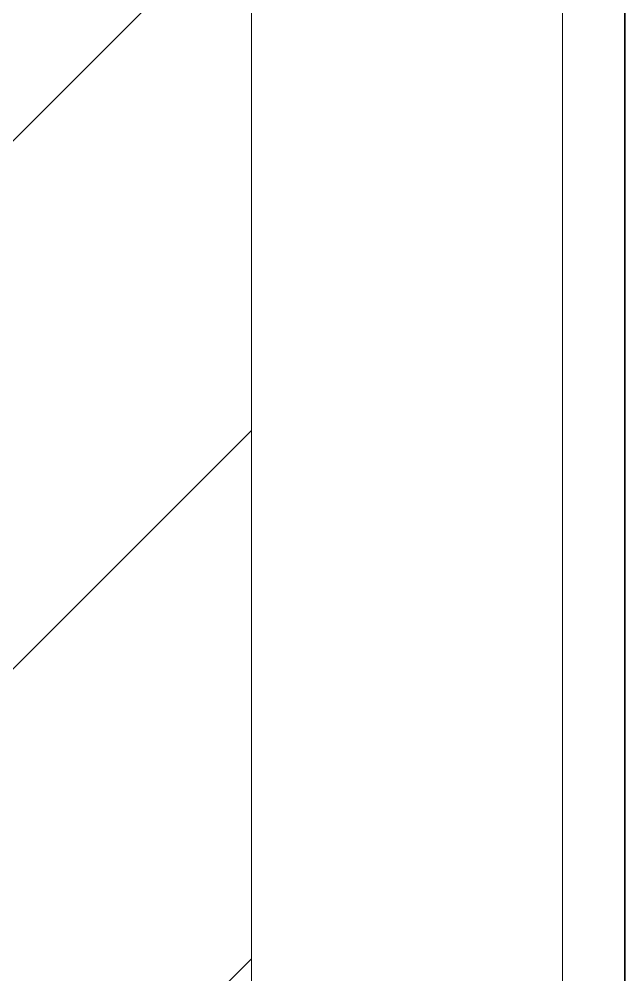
# Model space of a CAD drawing. Header units: millimetres. Extents: x -4000 to 187956, y -58990 to 162485.
# Drawn here: x 165513 to 166000, y 4467 to 5234 of the extents above; entities that cross this region are included whole.
import ezdxf

# ---------------------------------------------------------------- set-up
doc = ezdxf.new("R2010")
doc.units = ezdxf.units.MM
doc.linetypes.add('Grid Line', pattern=[2222.5, 1270, -317.5, 317.5, -317.5])
doc.linetypes.add('Grid Line 12_5mm', pattern=[2150, 1250, -300, 300, -300])
for name, color, linetype, lineweight in [('A-WALL', 113, 'Continuous', 13), ('A-WALL-PATT', 111, 'Continuous', 13), ('S-GRID', 1, 'Continuous', 30)]:
    doc.layers.add(name, color=color, linetype=linetype, lineweight=lineweight)

# ---------------------------------------------------------------- blocks, each defined once
blk = doc.blocks.new('CMF2_NHAXUONG_A_rvt-1-0_000')
at = {"layer": 'A-WALL-PATT', "lineweight": 9}
h = blk.add_hatch(dxfattribs=at)
h.set_pattern_fill('FP_13', color=250, style=0, pattern_type=2)
h.set_pattern_definition([(45, (0, 0), (-212.13203, 212.13203), [])])
h.paths.add_polyline_path([(165699.79, 500), (165699.79, 1638.59), (165499.79, 1638.59), (165499.79, 500)])
h.paths.add_polyline_path([(165499.79, 3678.59), (165699.79, 3678.59), (165699.79, 7453.76), (165499.79, 7453.76), (165499.79, 3964.03)])
h.paths.add_polyline_path([(165499.79, 12413.76), (165699.79, 12413.76), (165699.79, 45550), (165499.79, 45550), (165499.79, 13110)])
at = {"layer": 'A-WALL', "color": 35, "lineweight": 15}
blk.add_line((165999.79, 300), (165999.79, 36300.01), dxfattribs=at)
at = {"layer": 'A-WALL', "color": 90, "lineweight": 15}
for p, q in [((165699.79, 7453.76), (165699.79, 3678.59)), ((165699.79, 3678.59), (165699.79, 7453.76)), ((165949.79, 7453.76), (165949.79, 3678.59)), ((165999.79, 3678.59), (165999.79, 7453.76))]:
    blk.add_line(p, q, dxfattribs=at)
at = {"layer": 'S-GRID', "linetype": 'Grid Line 12_5mm', "lineweight": 9}
blk.add_line((166000, 161185.18), (166000, -16487.44), dxfattribs=at)

msp = doc.modelspace()

# ---------------------------------------------------------------- block references
at = {"lineweight": 5}
msp.add_blockref('CMF2_NHAXUONG_A_rvt-1-0_000', (0, 0), dxfattribs=at)

# ---------------------------------------------------------------- next in the draw order: linework, layer by layer
at = {"layer": 'S-GRID', "linetype": 'Grid Line'}
msp.add_line((166000, 161185.18), (166000, -16487.44), dxfattribs=at)

doc.saveas('drawing.dxf')
